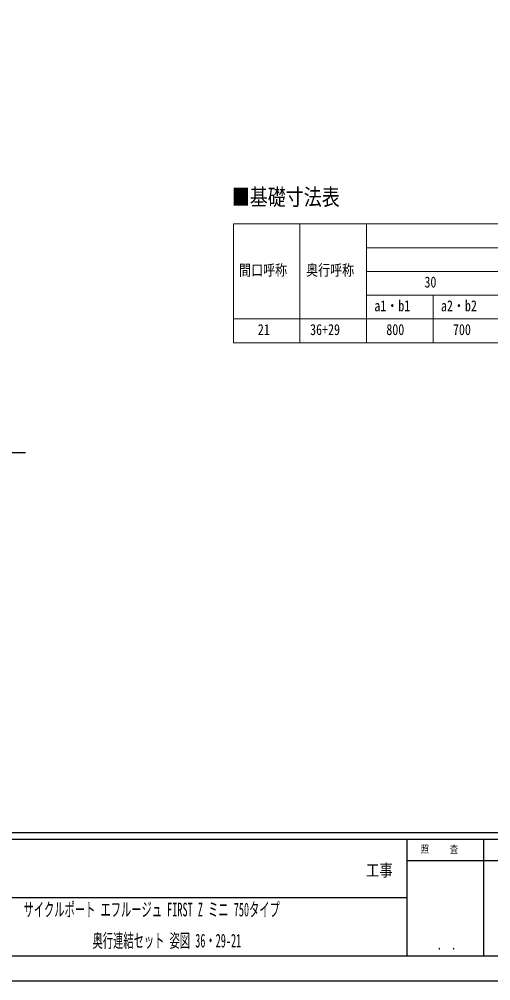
# Model space of a CAD drawing. Units: millimetres, scale not verified. Extents: x -14718 to 14718, y -10395 to 10395.
# Drawn here: x 459 to 5413, y -10395 to -281 of the extents above; entities that cross this region are included whole.
import ezdxf
from ezdxf.enums import TextEntityAlignment as Align

# ---------------------------------------------------------------- set-up
doc = ezdxf.new("R2010")
doc.units = ezdxf.units.MM
doc.header["$LTSCALE"] = 40
doc.layers.add('0-1_TABLE1', color=7, linetype='Continuous', lineweight=18)
for name, color, linetype in [('0-2_USER1', 3, 'Continuous'), ('0-5_YKK_A1', 4, 'Continuous'), ('0-7_YKK_ZWAK', 7, 'Continuous')]:
    doc.layers.add(name, color=color, linetype=linetype)
doc.styles.add('ＭＳ ゴシック', font='')
doc.styles.get('ＭＳ ゴシック').set_extended_font_data('MS Gothic')

msp = doc.modelspace()

# ---------------------------------------------------------------- linework, layer by layer
at = {"layer": '0-1_TABLE1'}
for p, q in [((2708.57, -2434.1), (12508.57, -2434.1)), ((2708.57, -2434.1), (2708.57, -3684.1)), ((3408.57, -2434.1), (3408.57, -3684.1)), ((4108.57, -2684.1), (12508.57, -2684.1)), ((4108.57, -2934.1), (12508.57, -2934.1)), ((4108.57, -3184.1), (12508.57, -3184.1)), ((4808.57, -3184.1), (4808.57, -3684.1)), ((2708.57, -3434.1), (12508.57, -3434.1)), ((2708.57, -3684.1), (12508.57, -3684.1))]:
    msp.add_line(p, q, dxfattribs=at)
msp.add_lwpolyline([(4108.57, -2434.1), (4108.57, -3434.1), (4108.57, -3684.1)], dxfattribs=at)
at = {"layer": '0-5_YKK_A1'}
msp.add_line((-560.23, -4837.5), (524.81, -4837.5), dxfattribs=at)
at = {"layer": '0-7_YKK_ZWAK'}
for p, q in [((13632.57, -8837.5), (-13667.43, -8837.5)), ((4532.57, -8907.5), (-17.43, -8907.5)), ((5337.57, -8907.5), (5337.57, -10132.5)), ((6947.57, -9135), (4532.57, -9135)), ((-17.43, -9520), (4532.57, -9520)), ((-17.43, -10132.5), (4532.57, -10132.5)), ((4532.57, -10132.5), (6947.57, -10132.5))]:
    msp.add_line(p, q, dxfattribs=at)
msp.add_lwpolyline([(-14717.5, -10395), (14717.5, -10395), (14717.5, 10395), (-14717.5, 10395)], close=True, dxfattribs=at)
msp.add_lwpolyline([(6947.57, -8907.5), (4532.57, -8907.5), (4532.57, -10132.5)], dxfattribs=at)

# ---------------------------------------------------------------- texts
at = {"layer": '0-1_TABLE1', "style": 'ＭＳ ゴシック', "width": 0.8}
for s, p in [('間口呼称', (2768.77, -3012.85)), ('奥行呼称', (3472.97, -3012.85)), ('30', (4716.17, -3137.85)), ('a1・b1', (4189.77, -3387.85)), ('a2・b2', (4889.77, -3387.85)), ('21', (2966.17, -3637.85)), ('36+29', (3514.97, -3637.85)), ('800', (4315.77, -3637.85)), ('700', (5015.77, -3637.85))]:
    msp.add_text(s, height=115.5, dxfattribs=at).set_placement(p, align=Align.BOTTOM_LEFT)
at = {"layer": '0-2_USER1', "style": 'ＭＳ ゴシック'}
for s, height, width, p in [('■基礎寸法表', 173.2, 0.8, (2692.29, -2290.3)), ('サイクルポート エフルージュ FIRST Z ミニ 750タイプ', 143.7, 0.55, (504.02, -9760.92)), ('奥行連結セット 姿図 36・29-21', 143.7, 0.55, (1229.88, -10087.58))]:
    msp.add_text(s, height=height, dxfattribs=dict(at, width=width)).set_placement(p, align=Align.BOTTOM_LEFT)
at = {"layer": '0-7_YKK_ZWAK', "style": 'ＭＳ ゴシック', "width": 0.8}
for s, height, p in [('照     査', 76.98, (4677.47, -9073.75)), ('工事', 128.3, (4103.17, -9336.13)), ('． ．', 90.71, (4847.5, -10095.23))]:
    msp.add_text(s, height=height, dxfattribs=at).set_placement(p, align=Align.BOTTOM_LEFT)

doc.saveas('drawing.dxf')
